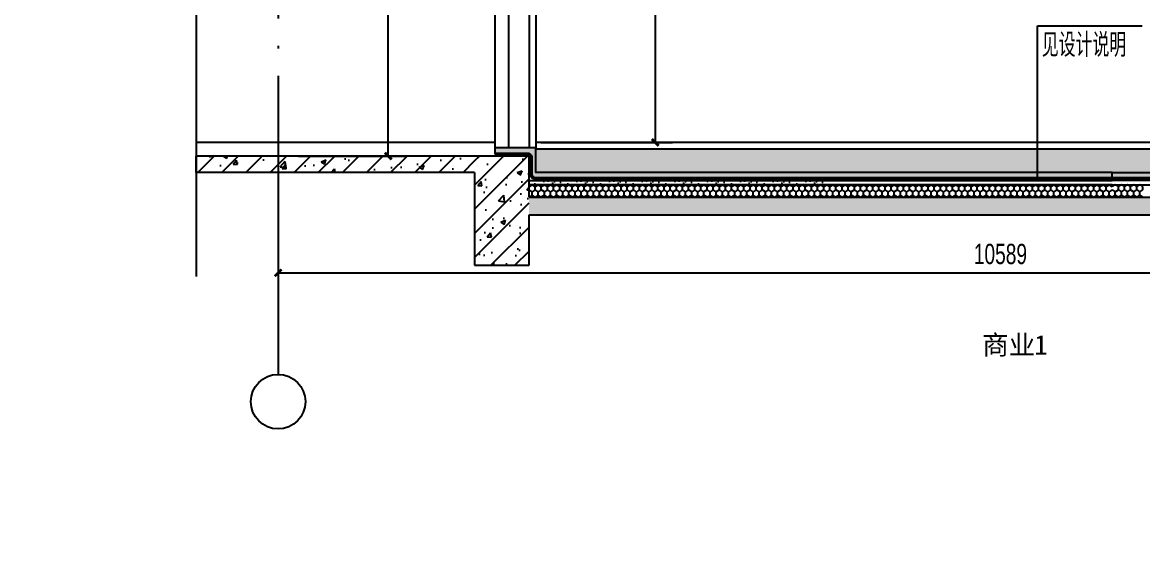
# Model space of a CAD drawing. Extents: x -26219 to 315419, y -160410 to -120810.
# Drawn here: x 206148 to 214359, y -138020 to -134060 of the extents above; entities that cross this region are included whole.
import ezdxf
from ezdxf.enums import TextEntityAlignment as Align
from ezdxf.xclip import XClip

# ---------------------------------------------------------------- set-up
doc = ezdxf.new("R2010")
doc.units = 0
doc.header["$LTSCALE"] = 1000
doc.header["$MEASUREMENT"] = 0
doc.header["$XCLIPFRAME"] = 0
for name, pattern in [('104-14# 核心筒$1$DOTE', [2.42, 2, -0.2, 0.02, -0.2]), ('14#楼幕墙$0$DASH', [0.35, 0.25, -0.1]), ('DOTE', [2.42, 2, -0.2, 0.02, -0.2])]:
    doc.linetypes.add(name, pattern=pattern)
for name, color, linetype in [('01-标注_尺寸', 124, 'Continuous'), ('01-标注_符号', 200, 'Continuous'), ('02-TEXT_房间', 7, 'Continuous'), ('02-TEXT_标注', 130, 'Continuous'), ('05-填充_天正', 26, 'Continuous'), ('104-13#14# B1核心筒$0$A-E_楼梯', 171, 'Continuous'), ('104-14# 核心筒$1$A_AXIS-轴线', 36, '104-14# 核心筒$1$DOTE'), ('A-C_窗', 140, 'Continuous'), ('A-SUR_保温', 222, 'Continuous'), ('A_STR-砼墙', 51, 'Continuous'), ('A_STR-砼柱', 51, 'Continuous'), ('AXIS_TEXT', 7, 'Continuous'), ('S_SURFACE', 6, 'Continuous')]:
    doc.layers.add(name, color=color, linetype=linetype)
doc.layers.add('B1幕墙$0$04-不打印_辅助线', color=165, linetype='Continuous', plot=False)
doc.styles.add('_TCH_DIM', font='ros.shx', dxfattribs={"width": 0.75, "bigfont": 'jd.shx'})
doc.styles.add('_TCH_DIM_T3', font='ros.shx', dxfattribs={"width": 0.705882, "bigfont": 'jd.shx'})
doc.styles.add('_TCH_SPACE', font='STXIHEI_0.TTF', dxfattribs={"height": 5})
doc.styles.add('COMPLEX', font='COMPLEX')
doc.dimstyles.new('_TCH_ARCH&&50', dxfattribs={"dimtxt": 148.75, "dimasz": 50, "dimexe": 125, "dimexo": 150, "dimgap": 63.125, "dimtad": 1, "dimdec": 0, "dimzin": 0, "dimdsep": 46, "dimtxsty": '_TCH_DIM_T3', "dimblk": 'ARCHTICK', "dimcen": 0.09, "dimclrt": 7, "dimazin": 2, "dimtfac": 1, "dimtdec": 0, "dimtix": 1, "dimtmove": 2, "dimatfit": 3, "dimfxl": 0, "dimtolj": 1, "dimtzin": 0, "dimarcsym": 0})
pattern_1 = [(45, (69680.31, 13196.313), (-35.355339, 35.355339), []), (50, (69680.31, 13196.31), (143.452037, -12.55043), [15, -165]), (355, (69680.31, 13196.31), (-27.75027, 150.43843), [12, -132]), (100.4514, (69692.27, 13195.27), (115.70188, 137.88791), [12.74804, -140.22842]), (46.1842, (69680.31, 13236.31), (213.44821, -33.1038), [22.5, -247.5]), (96.6356, (69698.1, 13233.55), (186.93254, 194.82357), [19.12206, -210.3426]), (351.1842, (69680.31, 13236.31), (186.9324, 194.82372), [18, -198]), (21, (69700.31, 13226.31), (119.38141, -80.52378), [15, -165]), (326, (69700.31, 13226.31), (48.66307, 145.03001), [12, -132]), (71.4514, (69710.26, 13219.6), (168.04453, 64.5061), [12.74804, -140.22842]), (37.5, (69680.31, 13196.313), (2.431971, 66.578771), [0, -130.4, 0, -134, 0, -132.5]), (7.5, (69680.31, 13196.31), (52.613907, 78.882342), [0, -76.4, 0, -127.4, 0, -50.5]), (327.5, (69635.71, 13196.313), (106.764487, -4.510974), [0, -50, 0, -156, 0, -207]), (317.5, (69615.71, 13196.31), (116.637234, 20.020996), [0, -65, 0, -103.6, 0, -147])]
pattern_2 = [(45, (0, 0), (-88.38835, 88.38835), []), (50, (0, 0), (358.6301, -31.37607), [37.5, -412.5]), (355, (0, 0), (-69.37567, 376.09607), [30, -330]), (100.4514, (29.9, -2.6), (289.2547, 344.71977), [31.8701, -350.57106]), (46.1842, (0, 100), (533.6205, -82.7595), [56.25, -618.75]), (96.6356, (44.47, 93.1), (467.3314, 487.0589), [47.8051, -525.8565]), (351.1842, (0, 100), (467.331, 487.0593), [45, -495]), (21, (50, 75), (298.45353, -201.30945), [37.5, -412.5]), (326, (50, 75), (121.65767, 362.575), [30, -330]), (71.4514, (74.87, 58.22), (420.1113, 161.26525), [31.8701, -350.57106]), (37.5, (0, 0), (6.07993, 166.44693), [0, -326, 0, -335, 0, -331.25]), (7.5, (0, 0), (131.53477, 197.20586), [0, -191, 0, -318.5, 0, -126.25]), (327.5, (-111.5, 0), (266.91122, -11.277436), [0, -125, 0, -390, 0, -517.5]), (317.5, (-161.5, 0), (291.59308, 50.0525), [0, -162.5, 0, -259, 0, -367.5])]

# ---------------------------------------------------------------- blocks, each defined once
blk = doc.blocks.new('B1幕墙')
at = {"layer": 'B1幕墙$0$04-不打印_辅助线'}
blk.add_lwpolyline([(-19723.4, 110825.4), (-17951.5, 111952.4), (-14731.3, 106889.8), (-10015.2, 109889.5), (-6726.5, 109889.5), (-6726.5, 107689.5), (-6591.5, 107689.5), (-6591.5, 96729.1), (-3286.4, 91533.1), (-3400.3, 91460.7), (-609.5, 87073), (-44109.9, 59403.8), (-49479.8, 60532), (-116340.3, 165647.4), (-95570, 173811.9), (-95423.7, 173439.7), (-115742.4, 165452.7), (-49232.7, 60888.9), (-44187.1, 59828.8), (-1077.3, 87249.5), (-3868.2, 91637.2), (-3501.1, 91870.6)], dxfattribs=at)
blk = doc.blocks.new('104-13#14# B1核心筒')
at = {"layer": '104-13#14# B1核心筒$0$A-E_楼梯', "rotation": 57.54087654752239}
blk.add_blockref('B1幕墙', (289197.1, 8062.4), dxfattribs=at)
blk = doc.blocks.new('_AXISO')
blk.add_circle((0, 0), 0.5)
at = {"layer": 'AXIS_TEXT', "style": 'COMPLEX', "width": 1.041667}
blk.add_attdef('A', text='', height=0.56, dxfattribs=at).set_placement((-0.25, -0.28), (0.25, -0.28), align=Align.FIT)
blk = doc.blocks.new('_ArchTick')
at = {"color": 0, "linetype": 'ByBlock', "const_width": 0.4}
blk.add_lwpolyline([(-0.5, -0.5), (0.5, 0.5)], dxfattribs=at)
blk = doc.blocks.new('*D776')
at = {"layer": '01-标注_尺寸', "color": 0, "lineweight": -2, "transparency": 16777216}
for p, q in [((208022.6, -135540.3), (208022.6, -136021.1)), ((218611.7, -135540.3), (218611.7, -136021.1)), ((208022.6, -135896.1), (218611.7, -135896.1))]:
    blk.add_line(p, q, dxfattribs=at)
at = {"layer": 'Defpoints', "color": 0, "transparency": 16777216}
for p in [(208022.6, -135390.3), (218611.7, -135390.3), (218611.7, -135896.1)]:
    blk.add_point(p, dxfattribs=at)
at = {"layer": '01-标注_尺寸', "color": 0, "lineweight": -2, "transparency": 16777216, "xscale": 50, "yscale": 50, "zscale": 50, "rotation": 180}
blk.add_blockref('_ArchTick', (208022.6, -135896.1), dxfattribs=at)
at = {"layer": '01-标注_尺寸', "color": 0, "lineweight": -2, "transparency": 16777216, "xscale": 50, "yscale": 50, "zscale": 50}
blk.add_blockref('_ArchTick', (218611.7, -135896.1), dxfattribs=at)
at = {"layer": '01-标注_尺寸', "color": 7, "transparency": 16777216, "insert": (213317.1, -135758.6), "char_height": 148.75, "attachment_point": 5, "style": '_TCH_DIM_T3'}
blk.add_mtext('\\A1;10589', dxfattribs=at)
blk = doc.blocks.new('*D899')
at = {"layer": '01-标注_尺寸', "color": 0, "lineweight": -2, "transparency": 16777216}
for p, q in [((208172.6, -130540.1), (208954.5, -130540.1)), ((208829.5, -135040.1), (208829.5, -130540.1)), ((208172.6, -135040.1), (208954.5, -135040.1))]:
    blk.add_line(p, q, dxfattribs=at)
at = {"layer": 'Defpoints', "color": 0, "transparency": 16777216}
for p in [(208022.6, -130540.1), (208829.5, -130540.1), (208022.6, -135040.1)]:
    blk.add_point(p, dxfattribs=at)
at = {"layer": '01-标注_尺寸', "color": 0, "lineweight": -2, "transparency": 16777216, "xscale": 50, "yscale": 50, "zscale": 50}
for p, rotation in [((208829.5, -130540.1), 90), ((208829.5, -135040.1), 270)]:
    blk.add_blockref('_ArchTick', p, dxfattribs=dict(at, rotation=rotation))
at = {"layer": '01-标注_尺寸', "color": 7, "transparency": 16777216, "insert": (208692, -132790.1), "char_height": 148.75, "attachment_point": 5, "rotation": 90, "style": '_TCH_DIM_T3'}
blk.add_mtext('\\A1;4500', dxfattribs=at)
blk = doc.blocks.new('*D1047')
at = {"layer": '01-标注_尺寸', "color": 0, "lineweight": -2, "transparency": 16777216}
for p, q in [((209947.8, -130140.1), (210912.7, -130140.1)), ((210787.7, -134940.1), (210787.7, -130140.1)), ((209947.8, -134940.1), (210912.7, -134940.1))]:
    blk.add_line(p, q, dxfattribs=at)
at = {"layer": 'Defpoints', "color": 0, "transparency": 16777216}
for p in [(209797.8, -130140.1), (210787.7, -130140.1), (209797.8, -134940.1)]:
    blk.add_point(p, dxfattribs=at)
at = {"layer": '01-标注_尺寸', "color": 0, "lineweight": -2, "transparency": 16777216, "xscale": 50, "yscale": 50, "zscale": 50}
for p, rotation in [((210787.7, -130140.1), 90), ((210787.7, -134940.1), 270)]:
    blk.add_blockref('_ArchTick', p, dxfattribs=dict(at, rotation=rotation))
at = {"layer": '01-标注_尺寸', "color": 7, "transparency": 16777216, "insert": (210650.2, -132540.1), "char_height": 148.75, "attachment_point": 5, "rotation": 90, "style": '_TCH_DIM_T3'}
blk.add_mtext('\\A1;4800', dxfattribs=at)
blk = doc.blocks.new('$LinePat$聚苯板')
at = {"color": 0}
for p, q in [((14.8, -8.6), (0, 0)), ((29.7, 0), (14.8, -8.6)), ((14.8, -25.7), (0, -34.3)), ((0, -34.3), (0, -51.4)), ((0, -51.4), (14.8, -60)), ((14.8, -8.6), (14.8, -25.7)), ((29.7, -34.3), (14.8, -25.7)), ((14.8, -60), (29.7, -51.4))]:
    blk.add_line(p, q, dxfattribs=at)

msp = doc.modelspace()

# ---------------------------------------------------------------- hatches: boundary and pattern name
at = {"layer": '05-填充_天正'}
h = msp.add_hatch(dxfattribs=at)
h.set_pattern_fill('钢筋混凝土', color=256, scale=20, style=0)
h.set_pattern_definition(pattern_1)
edge = h.paths.add_edge_path()
edge.add_line((209611.7, -134980.1), (209611.7, -135020.1))
edge.add_line((209611.7, -135020.1), (209851.7, -135020.1))
edge.add_arc((209851.7, -135050.1), 30, 0, 90, ccw=False)
edge.add_line((209881.7, -135050.1), (209881.7, -135170.1))
edge.add_arc((209911.7, -135170.1), 30, 180, 270)
edge.add_line((209911.7, -135200.1), (214136.7, -135200.1))
edge.add_line((214136.7, -135200.1), (214136.7, -135160.1))
edge.add_line((214136.7, -135160.1), (209911.7, -135160.1))
edge.add_line((209911.7, -135160.1), (209911.7, -134980.1))
edge.add_line((209911.7, -134980.1), (209611.7, -134980.1))
h = msp.add_hatch(dxfattribs=at)
h.set_pattern_fill('钢筋混凝土', color=256, scale=50, style=0)
h.set_pattern_definition(pattern_2)
h.paths.add_polyline_path([(209461.7, -135040.1), (207422.6, -135040.1), (207422.6, -135160.1), (209461.7, -135160.1)])
h = msp.add_hatch(dxfattribs=at)
h.set_pattern_fill('钢筋混凝土', color=256, scale=50, style=0)
h.set_pattern_definition(pattern_2)
h.paths.add_polyline_path([(209861.7, -135040.1), (209461.7, -135040.1), (209461.7, -135840.1), (209861.7, -135840.1)])
h = msp.add_hatch(dxfattribs=at)
h.set_pattern_fill('钢筋混凝土', color=256, scale=20, style=0)
h.set_pattern_definition(pattern_1)
edge = h.paths.add_edge_path()
edge.add_line((218511.7, -135030.1), (218511.7, -135070.1))
edge.add_line((218511.7, -135070.1), (218421.7, -135070.1))
edge.add_arc((218421.7, -135100.1), 30, 90, 180)
edge.add_line((218391.7, -135100.1), (218391.7, -135170.1))
edge.add_arc((218361.7, -135170.1), 30, -90, 0, ccw=False)
edge.add_line((218361.7, -135200.1), (214136.7, -135200.1))
edge.add_line((214136.7, -135200.1), (214136.7, -135160.1))
edge.add_line((214136.7, -135160.1), (218351.7, -135160.1))
edge.add_line((218351.7, -135160.1), (218351.7, -135030.1))
edge.add_line((218351.7, -135030.1), (218511.7, -135030.1))
h = msp.add_hatch(dxfattribs=at)
h.set_pattern_fill('钢筋混凝土', color=256, scale=50, style=0)
h.set_pattern_definition(pattern_2)
h.paths.add_polyline_path([(218411.7, -135470.1), (218411.7, -135340.1), (209861.7, -135340.1), (209861.7, -135470.1)])
at = {"layer": 'A-SUR_保温'}
h = msp.add_hatch(dxfattribs=at)
h.set_pattern_fill('加气混凝土', color=26, scale=20)
h.set_pattern_definition([(0, (70.8, -73.2), (120, 240), [0, -240]), (0, (-69.6, -105.6), (120, 240), [0, -240]), (0, (8.4, -108), (120, 240), [0, -240]), (0, (93.6, -37.2), (120, 240), [0, -240]), (0, (-6, -120), (120, 240), [0, -240]), (0, (117.6, 114), (120, 240), [0, -240]), (0, (44.4, 94.8), (120, 240), [0, -240]), (0, (82.8, 64.8), (120, 240), [0, -240]), (0, (-112.8, 60), (120, 240), [0, -240]), (0, (4.8, 49.2), (120, 240), [0, -240]), (0, (-40.8, -12), (120, 240), [0, -240]), (0, (-38.4, -102), (120, 240), [0, -240]), (0, (51.6, -111.6), (120, 240), [0, -240]), (0, (117.6, -6), (120, 240), [0, -240]), (0, (-106.8, -43.2), (120, 240), [0, -240]), (0, (-86.4, -2.4), (120, 240), [0, -240]), (0, (7.2, -19.2), (120, 240), [0, -240]), (0, (-26.4, -54), (120, 240), [0, -240]), (0, (-45.6, 25.2), (120, 240), [0, -240]), (0, (-15.6, 115.2), (120, 240), [0, -240]), (0, (-97.2, -93.6), (120, 240), [0, -240]), (0, (34.8, 66), (120, 240), [0, -240]), (0, (-76.8, 69.6), (120, 240), [0, -240]), (0, (-96, 100.8), (120, 240), [0, -240]), (130.601294, (102.857, 38.857), (-599.9999934, 720.00000315), [10.53662, -4414.8444]), (18.434949, (85.714, 43.43), (599.999998, 239.999998), [10.8421, -1507.05116]), (90, (85.71, 33.14), (120, 240), [10.28571, -469.71426]), (161.565051, (96, 29.714), (-600.000003, 239.999982), [10.8421, -1507.05116]), (53.130102, (96, 29.714), (120, 240), [11.42857, -1188.5714]), (135, (105.14, -92.57), (-120.000015, 239.999984), [9.69746, -669.12504]), (45, (91.43, -92.57), (120, 240), [9.69746, -669.12504]), (135, (98.286, -99.43), (-120.000015, 239.999984), [9.69746, -669.12504]), (45, (98.286, -99.43), (120, 240), [9.69746, -669.12504]), (116.56505, (-10.29, 68.57), (-2e-05, 479.99999), [12.77753, -255.5506]), (180, (-16, 80), (-120, 240), [13.71429, -226.2857]), (63.43495, (-35.43, 68.57), (1e-06, 480), [12.77753, -255.5506]), (116.56505, (-29.71, 57.14), (-2e-05, 479.99999), [12.77753, -255.5506]), (0, (-29.71, 57.14), (120, 240), [13.71429, -226.2857]), (63.43495, (-16, 57.14), (1e-06, 480), [12.77753, -255.5506]), (107.102728, (80, -12.571), (-359.99998624, 1200.00000194), [15.54454, -6513.161]), (143.972626, (75.429, 2.286), (-2279.9999711, 1679.9999981), [15.54454, -3248.808]), (180, (62.86, 11.43), (-120, 240), [14.85714, -225.14284]), (36.027373, (35.429, 2.286), (2279.9999832, 1679.9999819), [15.54454, -3248.808]), (71.565051, (30.857, -11.43), (360.000002, 1199.999998), [14.45613, -1503.43712]), (107.102728, (35.429, -26.286), (-359.99998624, 1200.00000194), [15.54454, -6513.161]), (143.972626, (48, -35.429), (-2279.9999711, 1679.9999981), [15.54454, -3248.808]), (0, (48, -35.43), (120, 240), [14.85714, -225.14284]), (36.027373, (62.857, -35.429), (2279.9999832, 1679.9999819), [15.54454, -3248.808]), (71.565051, (75.43, -26.286), (360.000002, 1199.999998), [14.45613, -1503.43712]), (150.255118, (82.286, 99.43), (-360.000001, 239.999997), [9.214, -1925.72784]), (90, (74.29, 94.86), (120, 240), [9.14286, -470.8571]), (29.744881, (74.286, 94.857), (360.0000002, 239.999999), [9.214, -1925.72784]), (116.56505, (26.29, -70.86), (-2e-05, 479.99999), [12.77753, -255.5506]), (168.690067, (20.571, -59.429), (-1080.0000008, 239.999994), [11.6549, -2435.8742]), (41.185925, (0, -65.143), (2999.9999818, 2639.9999769), [12.14874, -5090.3208]), (90, (0, -76.57), (120, 240), [11.42857, -468.5714]), (138.814074, (9.143, -84.571), (-2999.9999467, 2640.0000168), [12.14874, -5090.3208]), (16.699244, (9.143, -84.571), (3959.9999702, 1199.99998743), [11.93178, -4999.415]), (60.945396, (20.571, -81.143), (119.9999997, 239.9999979), [11.76643, -4930.1358]), (109.983106, (-74.286, 29.714), (-600.00000226, 1679.99999555), [13.3768, -5604.879]), (155.556045, (-78.857, 42.286), (-1560.00000595, 719.99998504), [13.8092, -5786.0526]), (24.4439547, (-104, 42.286), (1560.00000078, 719.99999654), [13.8092, -5786.0526]), (70.0168934, (-108.571, 29.714), (600.0000018, 1679.99999583), [13.3768, -5604.879]), (109.983106, (-104, 17.143), (-600.00000226, 1679.99999555), [13.3768, -5604.879]), (160.016893, (-91.429, 12.571), (-600.0000004, 239.999989), [13.3768, -2795.751]), (19.9831065, (-91.429, 12.571), (599.9999967, 239.9999996), [13.3768, -2795.751]), (70.0168934, (-78.857, 17.143), (600.0000018, 1679.99999583), [13.3768, -5604.879]), (122.005383, (14.857, 8), (-120.000016, 239.9999877), [10.7817, -2253.3736]), (18.434949, (-1.143, 13.714), (599.999998, 239.999998), [10.8421, -1507.05116]), (90, (-1.14, 3.43), (120, 240), [10.28571, -469.71426]), (161.565051, (9.143, 0), (-600.000003, 239.999982), [10.8421, -1507.05116]), (54.462322, (9.143, 0), (839.9999988, 1199.9999982), [9.83123, -4119.2846]), (116.56505, (-54.86, -50.29), (-2e-05, 479.99999), [12.77753, -255.5506]), (180, (-60.57, -38.86), (-120, 240), [12.57143, -227.42856]), (59.036243, (-80, -50.286), (120.0000004, 239.9999988), [13.3279, -2785.5288]), (120.963756, (-73.143, -61.714), (-120.0000164, 239.999989), [13.3279, -2785.5288]), (0, (-73.14, -61.71), (120, 240), [12.57143, -227.42856]), (63.43495, (-60.57, -61.71), (1e-06, 480), [12.77753, -255.5506])])
h.paths.add_polyline_path([(218351.7, -135160.1), (218351.7, -135030.1), (218741.7, -135030.1), (218741.7, -134990.1), (209911.7, -134990.1), (209911.7, -135160.1)])
h = msp.add_hatch(dxfattribs=at)
h.set_pattern_fill('加气混凝土', color=26, scale=20)
h.set_pattern_definition([(0, (8870.8, -4873.2), (120, 240), [0, -240]), (0, (8730.4, -4905.6), (120, 240), [0, -240]), (0, (8808.4, -4908), (120, 240), [0, -240]), (0, (8893.6, -4837.2), (120, 240), [0, -240]), (0, (8794, -4920), (120, 240), [0, -240]), (0, (8917.6, -4686), (120, 240), [0, -240]), (0, (8844.4, -4705.2), (120, 240), [0, -240]), (0, (8882.8, -4735.2), (120, 240), [0, -240]), (0, (8687.2, -4740), (120, 240), [0, -240]), (0, (8804.8, -4750.8), (120, 240), [0, -240]), (0, (8759.2, -4812), (120, 240), [0, -240]), (0, (8761.6, -4902), (120, 240), [0, -240]), (0, (8851.6, -4911.6), (120, 240), [0, -240]), (0, (8917.6, -4806), (120, 240), [0, -240]), (0, (8693.2, -4843.2), (120, 240), [0, -240]), (0, (8713.6, -4802.4), (120, 240), [0, -240]), (0, (8807.2, -4819.2), (120, 240), [0, -240]), (0, (8773.6, -4854), (120, 240), [0, -240]), (0, (8754.4, -4774.8), (120, 240), [0, -240]), (0, (8784.4, -4684.8), (120, 240), [0, -240]), (0, (8702.8, -4893.6), (120, 240), [0, -240]), (0, (8834.8, -4734), (120, 240), [0, -240]), (0, (8723.2, -4730.4), (120, 240), [0, -240]), (0, (8704, -4699.2), (120, 240), [0, -240]), (130.601294, (8902.857, -4761.143), (-599.9999934, 720.00000315), [10.53662, -4414.8444]), (18.434949, (8885.714, -4756.57), (599.999998, 239.999998), [10.8421, -1507.05116]), (90, (8885.71, -4766.86), (120, 240), [10.28571, -469.71426]), (161.565051, (8896, -4770.286), (-600.000003, 239.999982), [10.8421, -1507.05116]), (53.130102, (8896, -4770.286), (120, 240), [11.42857, -1188.5714]), (135, (8905.14, -4892.57), (-120.000015, 239.999984), [9.69746, -669.12504]), (45, (8891.43, -4892.57), (120, 240), [9.69746, -669.12504]), (135, (8898.286, -4899.43), (-120.000015, 239.999984), [9.69746, -669.12504]), (45, (8898.286, -4899.43), (120, 240), [9.69746, -669.12504]), (116.56505, (8789.71, -4731.43), (-2e-05, 479.99999), [12.77753, -255.5506]), (180, (8784, -4720), (-120, 240), [13.71429, -226.2857]), (63.43495, (8764.57, -4731.43), (1e-06, 480), [12.77753, -255.5506]), (116.56505, (8770.29, -4742.86), (-2e-05, 479.99999), [12.77753, -255.5506]), (0, (8770.29, -4742.86), (120, 240), [13.71429, -226.2857]), (63.43495, (8784, -4742.86), (1e-06, 480), [12.77753, -255.5506]), (107.102728, (8880, -4812.571), (-359.99998624, 1200.00000194), [15.54454, -6513.161]), (143.972626, (8875.429, -4797.714), (-2279.9999711, 1679.9999981), [15.54454, -3248.808]), (180, (8862.86, -4788.57), (-120, 240), [14.85714, -225.14284]), (36.027373, (8835.429, -4797.714), (2279.9999832, 1679.9999819), [15.54454, -3248.808]), (71.565051, (8830.857, -4811.43), (360.000002, 1199.999998), [14.45613, -1503.43712]), (107.102728, (8835.429, -4826.286), (-359.99998624, 1200.00000194), [15.54454, -6513.161]), (143.972626, (8848, -4835.429), (-2279.9999711, 1679.9999981), [15.54454, -3248.808]), (0, (8848, -4835.43), (120, 240), [14.85714, -225.14284]), (36.027373, (8862.857, -4835.429), (2279.9999832, 1679.9999819), [15.54454, -3248.808]), (71.565051, (8875.43, -4826.286), (360.000002, 1199.999998), [14.45613, -1503.43712]), (150.255118, (8882.286, -4700.57), (-360.000001, 239.999997), [9.214, -1925.72784]), (90, (8874.29, -4705.14), (120, 240), [9.14286, -470.8571]), (29.744881, (8874.286, -4705.143), (360.0000002, 239.999999), [9.214, -1925.72784]), (116.56505, (8826.29, -4870.86), (-2e-05, 479.99999), [12.77753, -255.5506]), (168.690067, (8820.571, -4859.429), (-1080.0000008, 239.999994), [11.6549, -2435.8742]), (41.185925, (8800, -4865.143), (2999.9999818, 2639.9999769), [12.14874, -5090.3208]), (90, (8800, -4876.57), (120, 240), [11.42857, -468.5714]), (138.814074, (8809.143, -4884.571), (-2999.9999467, 2640.0000168), [12.14874, -5090.3208]), (16.699244, (8809.143, -4884.571), (3959.9999702, 1199.99998743), [11.93178, -4999.415]), (60.945396, (8820.571, -4881.143), (119.9999997, 239.9999979), [11.76643, -4930.1358]), (109.983106, (8725.714, -4770.286), (-600.00000226, 1679.99999555), [13.3768, -5604.879]), (155.556045, (8721.143, -4757.714), (-1560.00000595, 719.99998504), [13.8092, -5786.0526]), (24.4439547, (8696, -4757.714), (1560.00000078, 719.99999654), [13.8092, -5786.0526]), (70.0168934, (8691.429, -4770.286), (600.0000018, 1679.99999583), [13.3768, -5604.879]), (109.983106, (8696, -4782.857), (-600.00000226, 1679.99999555), [13.3768, -5604.879]), (160.016893, (8708.571, -4787.429), (-600.0000004, 239.999989), [13.3768, -2795.751]), (19.9831065, (8708.571, -4787.429), (599.9999967, 239.9999996), [13.3768, -2795.751]), (70.0168934, (8721.143, -4782.857), (600.0000018, 1679.99999583), [13.3768, -5604.879]), (122.005383, (8814.857, -4792), (-120.000016, 239.9999877), [10.7817, -2253.3736]), (18.434949, (8798.857, -4786.286), (599.999998, 239.999998), [10.8421, -1507.05116]), (90, (8798.86, -4796.57), (120, 240), [10.28571, -469.71426]), (161.565051, (8809.143, -4800), (-600.000003, 239.999982), [10.8421, -1507.05116]), (54.462322, (8809.143, -4800), (839.9999988, 1199.9999982), [9.83123, -4119.2846]), (116.56505, (8745.14, -4850.29), (-2e-05, 479.99999), [12.77753, -255.5506]), (180, (8739.43, -4838.86), (-120, 240), [12.57143, -227.42856]), (59.036243, (8720, -4850.286), (120.0000004, 239.9999988), [13.3279, -2785.5288]), (120.963756, (8726.857, -4861.714), (-120.0000164, 239.999989), [13.3279, -2785.5288]), (0, (8726.86, -4861.71), (120, 240), [12.57143, -227.42856]), (63.43495, (8739.43, -4861.71), (1e-06, 480), [12.77753, -255.5506])])
h.paths.add_polyline_path([(209861.7, -135220.1), (212050.8, -135220.1), (212050.8, -135250.1), (209861.7, -135250.1)])

# ---------------------------------------------------------------- linework, layer by layer
at = {"layer": '01-标注_尺寸'}
msp.add_line((208022.6, -136140.1), (208022.6, -136640.1), dxfattribs=at)
at = {"layer": '01-标注_符号'}
for p, q in [((213588.4, -135197.4), (213588.4, -134085.5)), ((213588.4, -134085.5), (214356.9, -134085.5))]:
    msp.add_line(p, q, dxfattribs=at)
msp.add_lwpolyline([(207422.6, -129612.6), (207422.6, -132711.5), (207527.6, -132749.7), (207317.6, -132786.7), (207422.6, -132824), (207422.6, -135922.9)], dxfattribs=at)
at = {"layer": '104-14# 核心筒$1$A_AXIS-轴线', "linetype": 'DOTE'}
msp.add_line((208022.6, -129612.6), (208022.6, -136140.1), dxfattribs=at)
at = {"layer": 'A-C_窗'}
for points in [[(209611.7, -131340.1), (209611.7, -134980.1)], [(209711.7, -131340.1), (209711.7, -134980.1)], [(209861.7, -131340.1), (209861.7, -134980.1)], [(209911.7, -131340.1), (209911.7, -134980.1)]]:
    msp.add_lwpolyline(points, dxfattribs=at)
at = {"layer": 'A_STR-砼墙'}
for p, q in [((209461.7, -135040.1), (207422.6, -135040.1)), ((207422.6, -135160.1), (207422.6, -135040.1)), ((209461.7, -135160.1), (207422.6, -135160.1)), ((209861.7, -135340.1), (218411.7, -135340.1)), ((209861.7, -135470.1), (218411.7, -135470.1))]:
    msp.add_line(p, q, dxfattribs=at)
at = {"layer": 'A_STR-砼柱'}
for p, q in [((209861.7, -135040.1), (209461.7, -135040.1)), ((209861.7, -135340.1), (209861.7, -135040.1)), ((209461.7, -135160.1), (209461.7, -135840.1)), ((214136.7, -135250.1), (209861.7, -135250.1)), ((214136.7, -135250.1), (218411.7, -135250.1)), ((209861.7, -135840.1), (209861.7, -135470.1)), ((209461.7, -135840.1), (209861.7, -135840.1))]:
    msp.add_line(p, q, dxfattribs=at)
at = {"layer": 'S_SURFACE'}
for p, q in [((209611.7, -134940.1), (207422.6, -134940.1)), ((219001.7, -134940.1), (209911.7, -134940.1)), ((218741.7, -134990.1), (209911.7, -134990.1))]:
    msp.add_line(p, q, dxfattribs=at)
for points in [[(209611.7, -134980.1), (209611.7, -135020.1), (209851.7, -135020.1, -0.414214), (209881.7, -135050.1), (209881.7, -135170.1, 0.414214), (209911.7, -135200.1), (214136.7, -135200.1), (214136.7, -135160.1), (209911.7, -135160.1), (209911.7, -134980.1)], [(218511.7, -135030.1), (218511.7, -135070.1), (218421.7, -135070.1, 0.414214), (218391.7, -135100.1), (218391.7, -135170.1, -0.414214), (218361.7, -135200.1), (214136.7, -135200.1), (214136.7, -135160.1), (218351.7, -135160.1), (218351.7, -135030.1)]]:
    msp.add_lwpolyline(points, format="xyb", close=True, dxfattribs=at)
at = {"layer": 'S_SURFACE', "linetype": '14#楼幕墙$0$DASH', "ltscale": 0.5, "const_width": 5}
for points in [[(214136.7, -135205.1), (209911.7, -135205.1, -0.414214), (209876.7, -135170.1), (209876.7, -135050.1, 0.414214), (209851.7, -135025.1), (209611.7, -135025.1)], [(214136.7, -135205.1), (218361.7, -135205.1, 0.414214), (218396.7, -135170.1), (218396.7, -135100.1, -0.414214), (218421.7, -135075.1), (218511.7, -135075.1)]]:
    msp.add_lwpolyline(points, format="xyb", dxfattribs=at)
at = {"layer": 'S_SURFACE'}
for points in [[(214136.7, -135200.1), (209911.7, -135200.1, -0.414214), (209881.7, -135170.1), (209881.7, -135050.1, 0.414214), (209851.7, -135020.1), (209611.7, -135020.1)], [(214136.7, -135210.1), (209911.7, -135210.1, -0.414214), (209871.7, -135170.1), (209871.7, -135050.1, 0.414214), (209851.7, -135030.1), (209611.7, -135030.1)], [(214136.7, -135200.1), (218361.7, -135200.1, 0.414214), (218391.7, -135170.1), (218391.7, -135100.1, -0.414214), (218421.7, -135070.1), (218511.7, -135070.1)], [(214136.7, -135210.1), (218361.7, -135210.1, 0.414214), (218401.7, -135170.1), (218401.7, -135100.1, -0.414214), (218421.7, -135080.1), (218511.7, -135080.1)]]:
    msp.add_lwpolyline(points, format="xyb", dxfattribs=at)
for points in [[(209861.7, -135220.1), (214136.7, -135220.1)], [(218411.7, -135220.1), (214136.7, -135220.1)]]:
    msp.add_lwpolyline(points, dxfattribs=at)

# ---------------------------------------------------------------- block references
ref = msp.add_blockref('104-13#14# B1核心筒', (83110.6, -136819.8))
XClip(ref).set_block_clipping_path([(166599.9946633652, -1823.14907876), (171999.9946633652, 8745.6171003908)])
at = {"layer": '01-标注_尺寸', "xscale": 400, "yscale": 400, "zscale": 400}
msp.add_blockref('_AXISO', (208022.6, -136840.1), dxfattribs=at)
at = {"layer": 'A-SUR_保温', "color": 26, "yscale": 1.5, "zscale": 1.5}
for p, xscale, rotation in [((209861.7, -135340.1), -1.51554445662301, 179.9999999998666), ((209906.7, -135340.1), -1.51554445662301, 179.9999999998666), ((209951.7, -135340.1), -1.51554445662301, 179.9999999998666), ((209996.7, -135340.1), -1.51554445662301, 179.9999999998666), ((210041.7, -135340.1), -1.51554445662301, 179.9999999998666), ((210086.7, -135340.1), -1.51554445662301, 179.9999999998666), ((210131.7, -135340.1), -1.51554445662301, 179.9999999998666), ((210176.7, -135340.1), -1.51554445662301, 179.9999999998666), ((210221.7, -135340.1), -1.51554445662301, 179.9999999998666), ((210266.7, -135340.1), -1.51554445662301, 179.9999999998666), ((210311.7, -135340.1), -1.51554445662301, 179.9999999998666), ((210356.7, -135340.1), -1.51554445662301, 179.9999999998666), ((210401.7, -135340.1), -1.51554445662301, 179.9999999998666), ((210446.7, -135340.1), -1.51554445662301, 179.9999999998666), ((210491.7, -135340.1), -1.51554445662301, 179.9999999998666), ((210536.7, -135340.1), -1.51554445662301, 179.9999999998666), ((210581.7, -135340.1), -1.51554445662301, 179.9999999998666), ((210626.7, -135340.1), -1.51554445662301, 179.9999999998666), ((210671.7, -135340.1), -1.51554445662301, 179.9999999998666), ((210716.7, -135340.1), -1.51554445662301, 179.9999999998666), ((210761.7, -135340.1), -1.51554445662301, 179.9999999998666), ((210806.7, -135340.1), -1.51554445662301, 179.9999999998666), ((210851.7, -135340.1), -1.51554445662301, 179.9999999998666), ((210896.7, -135340.1), -1.51554445662301, 179.9999999998666), ((210941.7, -135340.1), -1.51554445662301, 179.9999999998666), ((210986.7, -135340.1), -1.51554445662301, 179.9999999998666), ((211031.7, -135340.1), -1.51554445662301, 179.9999999998666), ((211076.7, -135340.1), -1.51554445662301, 179.9999999998666), ((211121.7, -135340.1), -1.51554445662301, 179.9999999998666), ((211166.7, -135340.1), -1.51554445662301, 179.9999999998666), ((211211.7, -135340.1), -1.51554445662301, 179.9999999998666), ((211256.7, -135340.1), -1.51554445662301, 179.9999999998666), ((211301.7, -135340.1), -1.51554445662301, 179.9999999998666), ((211346.7, -135340.1), -1.51554445662301, 179.9999999998666), ((211391.7, -135340.1), -1.51554445662301, 179.9999999998666), ((211436.7, -135340.1), -1.51554445662301, 179.9999999998666), ((211481.7, -135340.1), -1.51554445662301, 179.9999999998666), ((211526.7, -135340.1), -1.51554445662301, 179.9999999998666), ((211571.7, -135340.1), -1.51554445662301, 179.9999999998666), ((211616.7, -135340.1), -1.51554445662301, 179.9999999998666), ((211661.7, -135340.1), -1.51554445662301, 179.9999999998666), ((211706.7, -135340.1), -1.51554445662301, 179.9999999998666), ((211751.7, -135340.1), -1.51554445662301, 179.9999999998666), ((211796.7, -135340.1), -1.51554445662301, 179.9999999998666), ((211841.7, -135340.1), -1.51554445662301, 179.9999999998666), ((211886.7, -135340.1), -1.51554445662301, 179.9999999998666), ((211931.7, -135340.1), -1.51554445662301, 179.9999999998666), ((211976.7, -135340.1), -1.51554445662301, 179.9999999998666), ((212021.7, -135340.1), -1.51554445662301, 179.9999999998666), ((212066.7, -135340.1), -1.51554445662301, 179.9999999998666), ((212111.7, -135340.1), -1.51554445662301, 179.9999999998666), ((212156.7, -135340.1), -1.51554445662301, 179.9999999998666), ((212201.7, -135340.1), -1.51554445662301, 179.9999999998666), ((212246.7, -135340.1), -1.51554445662301, 179.9999999998666), ((212291.7, -135340.1), -1.51554445662301, 179.9999999998666), ((212336.7, -135340.1), -1.51554445662301, 179.9999999998666), ((212381.7, -135340.1), -1.51554445662301, 179.9999999998666), ((212426.7, -135340.1), -1.51554445662301, 179.9999999998666), ((212471.7, -135340.1), -1.51554445662301, 179.9999999998666), ((212516.7, -135340.1), -1.51554445662301, 179.9999999998666), ((212561.7, -135340.1), -1.51554445662301, 179.9999999998666), ((212606.7, -135340.1), -1.51554445662301, 179.9999999998666), ((212651.7, -135340.1), -1.51554445662301, 179.9999999998666), ((212696.7, -135340.1), -1.51554445662301, 179.9999999998666), ((212741.7, -135340.1), -1.51554445662301, 179.9999999998666), ((212786.7, -135340.1), -1.51554445662301, 179.9999999998666), ((212831.7, -135340.1), -1.51554445662301, 179.9999999998666), ((212876.7, -135340.1), -1.51554445662301, 179.9999999998666), ((212921.7, -135340.1), -1.51554445662301, 179.9999999998666), ((212966.7, -135340.1), -1.51554445662301, 179.9999999998666), ((213011.7, -135340.1), -1.51554445662301, 179.9999999998666), ((213056.7, -135340.1), -1.51554445662301, 179.9999999998666), ((213101.7, -135340.1), -1.51554445662301, 179.9999999998666), ((213146.7, -135340.1), -1.51554445662301, 179.9999999998666), ((213191.7, -135340.1), -1.51554445662301, 179.9999999998666), ((213236.7, -135340.1), -1.51554445662301, 179.9999999998666), ((213281.7, -135340.1), -1.51554445662301, 179.9999999998666), ((213326.7, -135340.1), -1.51554445662301, 179.9999999998666), ((213371.7, -135340.1), -1.51554445662301, 179.9999999998666), ((213416.7, -135340.1), -1.51554445662301, 179.9999999998666), ((213461.7, -135340.1), -1.51554445662301, 179.9999999998666), ((213506.7, -135340.1), -1.51554445662301, 179.9999999998666), ((213551.7, -135340.1), -1.51554445662301, 179.9999999998666), ((213596.7, -135340.1), -1.51554445662301, 179.9999999998666), ((213641.7, -135340.1), -1.51554445662301, 179.9999999998666), ((213686.7, -135340.1), -1.51554445662301, 179.9999999998666), ((213731.7, -135340.1), -1.51554445662301, 179.9999999998666), ((213776.7, -135340.1), -1.51554445662301, 179.9999999998666), ((213821.7, -135340.1), -1.51554445662301, 179.9999999998666), ((213866.7, -135340.1), -1.51554445662301, 179.9999999998666), ((213911.7, -135340.1), -1.51554445662301, 179.9999999998666), ((213956.7, -135340.1), -1.51554445662301, 179.9999999998666), ((214001.7, -135340.1), -1.51554445662301, 179.9999999998666), ((214046.7, -135340.1), -1.51554445662301, 179.9999999998666), ((214091.7, -135340.1), -1.51554445662301, 179.9999999998666), ((214181.7, -135340.1), 1.51554445662301, 180.0000000001334), ((214226.7, -135340.1), 1.51554445662301, 180.0000000001334), ((214271.7, -135340.1), 1.51554445662301, 180.0000000001334), ((214316.7, -135340.1), 1.51554445662301, 180.0000000001334), ((214361.7, -135340.1), 1.51554445662301, 180.0000000001334)]:
    msp.add_blockref('$LinePat$聚苯板', p, dxfattribs=dict(at, xscale=xscale, rotation=rotation))

# ---------------------------------------------------------------- texts
at = {"layer": '02-TEXT_房间', "style": '_TCH_SPACE'}
for s, height, p in [('商业', 142.71, (213183.3, -136495.1)), ('1', 142.7, (213565.4, -136495.1))]:
    msp.add_text(s, height=height, dxfattribs=at).set_placement(p)
at = {"layer": '02-TEXT_标注', "style": '_TCH_DIM', "width": 0.75}
msp.add_text('见设计说明', height=173.64, dxfattribs=at).set_placement((213620.6, -134313))

# ---------------------------------------------------------------- dimensions: what is measured, and where the dimension line sits
at = {"layer": '01-标注_尺寸'}
for p1, p2, distance, picture, middle in [((209797.8, -134940.1), (209797.8, -130140.1), -989.9, '*D1047', (210650.2, -132540.1)), ((208022.6, -135040.1), (208022.6, -130540.1), -806.9, '*D899', (208692, -132790.1)), ((208022.6, -135390.3), (218611.7, -135390.3), -505.8, '*D776', (213317.1, -135758.6))]:
    dim = msp.add_aligned_dim(p1=p1, p2=p2, distance=distance, dimstyle='_TCH_ARCH&&50', dxfattribs=at)
    dim.commit()
    dim.dimension.update_dxf_attribs({"geometry": picture, "text_midpoint": middle})

doc.saveas('drawing.dxf')
